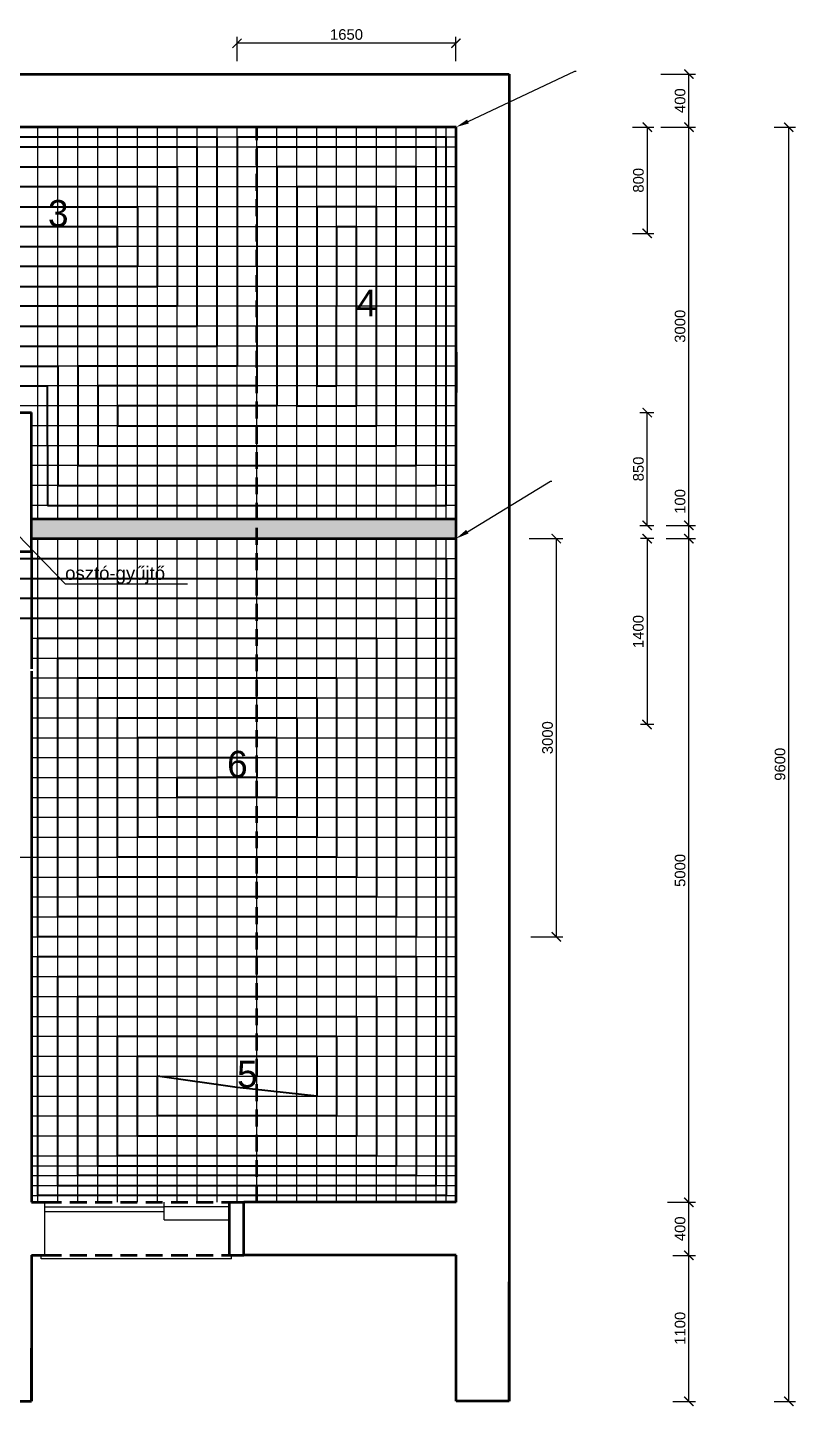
# Model space of a CAD drawing. Header units: metres. Extents: x -98677 to 89321, y -16450 to 242692.
# Drawn here: x -39418 to -33632, y 112911 to 123300 of the extents above; entities that cross this region are included whole.
import ezdxf
from ezdxf import colors
from ezdxf.entities.mleader import LeaderData, LeaderLine
from ezdxf.math import Vec2, Vec3

# ---------------------------------------------------------------- set-up
doc = ezdxf.new("R2010")
doc.units = ezdxf.units.M
doc.header["$LTSCALE"] = 0.001
doc.linetypes.add('DASHED', pattern=[19.05, 12.7, -6.35])
for name, color, linetype, lineweight in [('ajtók', 7, 'Continuous', 25), ('fűtés - előre', 1, 'Continuous', 40), ('fűtés - vissza', 5, 'Continuous', 40), ('külső fal', 7, 'Continuous', 50), ('külső fal - sz', 7, 'DASHED', 50)]:
    doc.layers.add(name, color=color, linetype=linetype, lineweight=lineweight)
for name, color, linetype in [('fűtés', 8, 'Continuous'), ('Méret', 7, 'Continuous'), ('újfal - gipszkarton - sraff', 9, 'Continuous')]:
    doc.layers.add(name, color=color, linetype=linetype)
doc.styles.add('dada', font='arial.ttf', dxfattribs={"height": 80})
doc.dimstyles.new('kicsi folyamatos', dxfattribs={"dimscale": 100, "dimtxt": 1, "dimasz": 0.7, "dimexe": 0.5, "dimexo": 0, "dimgap": 0.25, "dimtad": 1, "dimtxsty": 'dada', "dimblk1": 'ARCHTICK', "dimblk2": 'ARCHTICK', "dimsah": 1, "dimcen": 2.5, "dimadec": 0, "dimazin": 0, "dimtfac": 1, "dimtmove": 0, "dimatfit": 3, "dimldrblk": 'ARCHTICK', "dimfxl": 1, "dimarcsym": 0})

# ---------------------------------------------------------------- blocks, each defined once
blk = doc.blocks.new('_ArchTick')
at = {"color": 0, "linetype": 'ByBlock', "const_width": 0.15}
blk.add_lwpolyline([(-0.5, -0.5), (0.5, 0.5)], dxfattribs=at)
blk = doc.blocks.new('*D206')
at = {"layer": 'Defpoints', "color": 0, "ltscale": 10000}
for p in [(-33793, 122549), (-33682, 122549), (-33793, 112949)]:
    blk.add_point(p, dxfattribs=at)
at = {"layer": 'Méret', "color": 0, "lineweight": -2, "ltscale": 10000}
for p, q in [((-33793, 122549), (-33632, 122549)), ((-33682, 112949), (-33682, 122549)), ((-33793, 112949), (-33632, 112949))]:
    blk.add_line(p, q, dxfattribs=at)
at = {"layer": 'Méret', "color": 0, "lineweight": -2, "ltscale": 10000, "xscale": 70, "yscale": 70, "zscale": 70}
for p, rotation in [((-33682, 122549), 90), ((-33682, 112949), 270)]:
    blk.add_blockref('_ArchTick', p, dxfattribs=dict(at, rotation=rotation))
at = {"layer": 'Méret', "color": 0, "ltscale": 10000, "insert": (-33748, 117749), "char_height": 80, "attachment_point": 5, "rotation": 90, "style": 'dada'}
blk.add_mtext('9600', dxfattribs=at)
blk = doc.blocks.new('*D207')
at = {"layer": 'Defpoints', "color": 0, "ltscale": 10000}
for p in [(-34557, 114049), (-34435, 114049), (-34557, 112949)]:
    blk.add_point(p, dxfattribs=at)
at = {"layer": 'Méret', "color": 0, "lineweight": -2, "ltscale": 10000}
for p, q in [((-34557, 114049), (-34385, 114049)), ((-34435, 112949), (-34435, 114049)), ((-34557, 112949), (-34385, 112949))]:
    blk.add_line(p, q, dxfattribs=at)
at = {"layer": 'Méret', "color": 0, "lineweight": -2, "ltscale": 10000, "xscale": 70, "yscale": 70, "zscale": 70}
for p, rotation in [((-34435, 114049), 90), ((-34435, 112949), 270)]:
    blk.add_blockref('_ArchTick', p, dxfattribs=dict(at, rotation=rotation))
at = {"layer": 'Méret', "color": 0, "ltscale": 10000, "insert": (-34501, 113499), "char_height": 80, "attachment_point": 5, "rotation": 90, "style": 'dada'}
blk.add_mtext('1100', dxfattribs=at)
blk = doc.blocks.new('*D208')
at = {"layer": 'Defpoints', "color": 0, "ltscale": 10000}
for p in [(-34597, 114449), (-34435, 114449), (-34557, 114049)]:
    blk.add_point(p, dxfattribs=at)
at = {"layer": 'Méret', "color": 0, "lineweight": -2, "ltscale": 10000}
for p, q in [((-34597, 114449), (-34385, 114449)), ((-34435, 114049), (-34435, 114449)), ((-34557, 114049), (-34385, 114049))]:
    blk.add_line(p, q, dxfattribs=at)
at = {"layer": 'Méret', "color": 0, "lineweight": -2, "ltscale": 10000, "xscale": 70, "yscale": 70, "zscale": 70}
for p, rotation in [((-34435, 114449), 90), ((-34435, 114049), 270)]:
    blk.add_blockref('_ArchTick', p, dxfattribs=dict(at, rotation=rotation))
at = {"layer": 'Méret', "color": 0, "ltscale": 10000, "insert": (-34501, 114249), "char_height": 80, "attachment_point": 5, "rotation": 90, "style": 'dada'}
blk.add_mtext('400', dxfattribs=at)
blk = doc.blocks.new('*D209')
at = {"layer": 'Defpoints', "color": 0, "ltscale": 10000}
for p in [(-34607, 119449), (-34435, 119449), (-34597, 114449)]:
    blk.add_point(p, dxfattribs=at)
at = {"layer": 'Méret', "color": 0, "lineweight": -2, "ltscale": 10000}
for p, q in [((-34607, 119449), (-34385, 119449)), ((-34435, 114449), (-34435, 119449)), ((-34597, 114449), (-34385, 114449))]:
    blk.add_line(p, q, dxfattribs=at)
at = {"layer": 'Méret', "color": 0, "lineweight": -2, "ltscale": 10000, "xscale": 70, "yscale": 70, "zscale": 70}
for p, rotation in [((-34435, 119449), 90), ((-34435, 114449), 270)]:
    blk.add_blockref('_ArchTick', p, dxfattribs=dict(at, rotation=rotation))
at = {"layer": 'Méret', "color": 0, "ltscale": 10000, "insert": (-34501, 116949), "char_height": 80, "attachment_point": 5, "rotation": 90, "style": 'dada'}
blk.add_mtext('5000', dxfattribs=at)
blk = doc.blocks.new('*D210')
at = {"layer": 'Defpoints', "color": 0, "ltscale": 10000}
for p in [(-34607, 119549), (-34435, 119549), (-34607, 119449)]:
    blk.add_point(p, dxfattribs=at)
at = {"layer": 'Méret', "color": 0, "lineweight": -2, "ltscale": 10000}
for p, q in [((-34435, 119549), (-34435, 119838)), ((-34607, 119549), (-34385, 119549)), ((-34435, 119449), (-34435, 119549)), ((-34607, 119449), (-34385, 119449))]:
    blk.add_line(p, q, dxfattribs=at)
at = {"layer": 'Méret', "color": 0, "lineweight": -2, "ltscale": 10000, "xscale": 70, "yscale": 70, "zscale": 70}
for p, rotation in [((-34435, 119549), 90), ((-34435, 119449), 270)]:
    blk.add_blockref('_ArchTick', p, dxfattribs=dict(at, rotation=rotation))
at = {"layer": 'Méret', "color": 0, "ltscale": 10000, "insert": (-34501, 119729), "char_height": 80, "attachment_point": 5, "rotation": 90, "style": 'dada'}
blk.add_mtext('100', dxfattribs=at)
blk = doc.blocks.new('*D211')
at = {"layer": 'Defpoints', "color": 0, "ltscale": 10000}
for p in [(-34647, 122549), (-34435, 122549), (-34607, 119549)]:
    blk.add_point(p, dxfattribs=at)
at = {"layer": 'Méret', "color": 0, "lineweight": -2, "ltscale": 10000}
for p, q in [((-34647, 122549), (-34385, 122549)), ((-34435, 119549), (-34435, 122549)), ((-34607, 119549), (-34385, 119549))]:
    blk.add_line(p, q, dxfattribs=at)
at = {"layer": 'Méret', "color": 0, "lineweight": -2, "ltscale": 10000, "xscale": 70, "yscale": 70, "zscale": 70}
for p, rotation in [((-34435, 122549), 90), ((-34435, 119549), 270)]:
    blk.add_blockref('_ArchTick', p, dxfattribs=dict(at, rotation=rotation))
at = {"layer": 'Méret', "color": 0, "ltscale": 10000, "insert": (-34501, 121049), "char_height": 80, "attachment_point": 5, "rotation": 90, "style": 'dada'}
blk.add_mtext('3000', dxfattribs=at)
blk = doc.blocks.new('*D212')
at = {"layer": 'Defpoints', "color": 0, "ltscale": 10000}
for p in [(-34647, 122949), (-34435, 122949), (-34647, 122549)]:
    blk.add_point(p, dxfattribs=at)
at = {"layer": 'Méret', "color": 0, "lineweight": -2, "ltscale": 10000}
for p, q in [((-34647, 122949), (-34385, 122949)), ((-34435, 122549), (-34435, 122949)), ((-34647, 122549), (-34385, 122549))]:
    blk.add_line(p, q, dxfattribs=at)
at = {"layer": 'Méret', "color": 0, "lineweight": -2, "ltscale": 10000, "xscale": 70, "yscale": 70, "zscale": 70}
for p, rotation in [((-34435, 122949), 90), ((-34435, 122549), 270)]:
    blk.add_blockref('_ArchTick', p, dxfattribs=dict(at, rotation=rotation))
at = {"layer": 'Méret', "color": 0, "ltscale": 10000, "insert": (-34501, 122749), "char_height": 80, "attachment_point": 5, "rotation": 90, "style": 'dada'}
blk.add_mtext('400', dxfattribs=at)
blk = doc.blocks.new('*D213')
at = {"layer": 'Defpoints', "color": 0, "ltscale": 10000}
for p in [(-34805, 120399), (-34749, 120399), (-34805, 119549)]:
    blk.add_point(p, dxfattribs=at)
at = {"layer": 'Méret', "color": 0, "lineweight": -2, "ltscale": 10000}
for p, q in [((-34805, 120399), (-34699, 120399)), ((-34749, 119549), (-34749, 120399)), ((-34805, 119549), (-34699, 119549))]:
    blk.add_line(p, q, dxfattribs=at)
at = {"layer": 'Méret', "color": 0, "lineweight": -2, "ltscale": 10000, "xscale": 70, "yscale": 70, "zscale": 70}
for p, rotation in [((-34749, 120399), 90), ((-34749, 119549), 270)]:
    blk.add_blockref('_ArchTick', p, dxfattribs=dict(at, rotation=rotation))
at = {"layer": 'Méret', "color": 0, "ltscale": 10000, "insert": (-34815, 119974), "char_height": 80, "attachment_point": 5, "rotation": 90, "style": 'dada'}
blk.add_mtext('850', dxfattribs=at)
blk = doc.blocks.new('*D214')
at = {"layer": 'Defpoints', "color": 0, "ltscale": 10000}
for p in [(-34859, 122549), (-34859, 121749), (-34749, 121749)]:
    blk.add_point(p, dxfattribs=at)
at = {"layer": 'Méret', "color": 0, "lineweight": -2, "ltscale": 10000}
for p, q in [((-34859, 122549), (-34699, 122549)), ((-34749, 122549), (-34749, 121749)), ((-34859, 121749), (-34699, 121749))]:
    blk.add_line(p, q, dxfattribs=at)
at = {"layer": 'Méret', "color": 0, "lineweight": -2, "ltscale": 10000, "xscale": 70, "yscale": 70, "zscale": 70}
for p, rotation in [((-34749, 122549), 90), ((-34749, 121749), 270)]:
    blk.add_blockref('_ArchTick', p, dxfattribs=dict(at, rotation=rotation))
at = {"layer": 'Méret', "color": 0, "ltscale": 10000, "insert": (-34815, 122149), "char_height": 80, "attachment_point": 5, "rotation": 90, "style": 'dada'}
blk.add_mtext('800', dxfattribs=at)
blk = doc.blocks.new('*D234')
at = {"layer": 'Defpoints', "color": 0, "ltscale": 10000}
for p in [(-34700, 119449), (-34750, 118049), (-34700, 118049)]:
    blk.add_point(p, dxfattribs=at)
at = {"layer": 'Méret', "color": 0, "lineweight": -2, "ltscale": 10000}
for p, q in [((-34700, 119449), (-34800, 119449)), ((-34750, 119449), (-34750, 118049)), ((-34700, 118049), (-34800, 118049))]:
    blk.add_line(p, q, dxfattribs=at)
at = {"layer": 'Méret', "color": 0, "lineweight": -2, "ltscale": 10000, "xscale": 70, "yscale": 70, "zscale": 70}
for p, rotation in [((-34750, 119449), 90), ((-34750, 118049), 270)]:
    blk.add_blockref('_ArchTick', p, dxfattribs=dict(at, rotation=rotation))
at = {"layer": 'Méret', "color": 0, "ltscale": 10000, "insert": (-34816, 118749), "char_height": 80, "attachment_point": 5, "rotation": 90, "style": 'dada'}
blk.add_mtext('1400', dxfattribs=at)
blk = doc.blocks.new('*D239')
at = {"layer": 'Defpoints', "color": 0, "ltscale": 10000}
for p in [(-35638, 119449), (-35627, 116449), (-35434, 116449)]:
    blk.add_point(p, dxfattribs=at)
at = {"layer": 'Méret', "color": 0, "lineweight": -2, "ltscale": 10000}
for p, q in [((-35638, 119449), (-35384, 119449)), ((-35434, 119449), (-35434, 116449)), ((-35627, 116449), (-35384, 116449))]:
    blk.add_line(p, q, dxfattribs=at)
at = {"layer": 'Méret', "color": 0, "lineweight": -2, "ltscale": 10000, "xscale": 70, "yscale": 70, "zscale": 70}
for p, rotation in [((-35434, 119449), 90), ((-35434, 116449), 270)]:
    blk.add_blockref('_ArchTick', p, dxfattribs=dict(at, rotation=rotation))
at = {"layer": 'Méret', "color": 0, "ltscale": 10000, "insert": (-35500, 117949), "char_height": 80, "attachment_point": 5, "rotation": 90, "style": 'dada'}
blk.add_mtext('3000', dxfattribs=at)
blk = doc.blocks.new('*D240')
at = {"layer": 'Defpoints', "color": 0, "ltscale": 10000}
for p in [(-37840, 123181), (-37840, 123047), (-36190, 123047)]:
    blk.add_point(p, dxfattribs=at)
at = {"layer": 'Méret', "color": 0, "lineweight": -2, "ltscale": 10000}
for p, q in [((-37840, 123047), (-37840, 123231)), ((-36190, 123047), (-36190, 123231)), ((-36190, 123181), (-37840, 123181))]:
    blk.add_line(p, q, dxfattribs=at)
at = {"layer": 'Méret', "color": 0, "lineweight": -2, "ltscale": 10000, "xscale": 70, "yscale": 70, "zscale": 70, "rotation": 180}
blk.add_blockref('_ArchTick', (-37840, 123181), dxfattribs=at)
at = {"layer": 'Méret', "color": 0, "lineweight": -2, "ltscale": 10000, "xscale": 70, "yscale": 70, "zscale": 70}
blk.add_blockref('_ArchTick', (-36190, 123181), dxfattribs=at)
at = {"layer": 'Méret', "color": 0, "ltscale": 10000, "insert": (-37015, 123247), "char_height": 80, "attachment_point": 5, "style": 'dada'}
blk.add_mtext('1650', dxfattribs=at)

msp = doc.modelspace()

# ---------------------------------------------------------------- hatches: boundary and pattern name
at = {"layer": 'újfal - gipszkarton - sraff', "ltscale": 10000}
h = msp.add_hatch(color=256, dxfattribs=at)
h.paths.add_polyline_path([(-37689.787, 119449.393), (-37689.787, 119599.393), (-39389.787, 119599.393), (-39389.787, 119449.393)])
h.paths.add_polyline_path([(-37689.787, 119449.393), (-36189.787, 119449.393), (-36189.787, 119599.393), (-37689.787, 119599.393)])

# ---------------------------------------------------------------- linework, layer by layer
at = {"layer": 'ajtók'}
for p, q in [((-39289.787, 114449.393), (-39289.787, 114049.393)), ((-38389.787, 114412.231), (-39289.787, 114412.231)), ((-38389.787, 114317.696), (-38389.787, 114449.393)), ((-38389.787, 114379.728), (-38389.787, 114449.393)), ((-37899.787, 114413.942), (-38389.787, 114413.942)), ((-37899.787, 114348.829), (-37899.787, 114413.942)), ((-39289.787, 114379.728), (-38389.787, 114379.728)), ((-38389.787, 114317.696), (-37899.787, 114317.696)), ((-39316.83, 114023.9), (-39316.83, 114049.393)), ((-37882.54, 114023.9), (-39316.83, 114023.9)), ((-37882.54, 114023.9), (-37882.54, 114049.393))]:
    msp.add_line(p, q, dxfattribs=at)
at = {"layer": 'fűtés'}
for p, q in [((-39339.787, 119599.393), (-39339.787, 122549.393)), ((-39189.787, 119599.393), (-39189.787, 122549.393)), ((-39039.787, 119599.393), (-39039.787, 122549.393)), ((-38889.787, 119599.393), (-38889.787, 122549.393)), ((-38739.787, 119599.393), (-38739.787, 122549.393)), ((-38589.787, 119599.393), (-38589.787, 122549.393)), ((-38439.787, 119599.393), (-38439.787, 122549.393)), ((-38289.787, 119599.393), (-38289.787, 122549.393)), ((-38139.787, 119599.393), (-38139.787, 122549.393)), ((-37989.787, 119599.393), (-37989.787, 122549.393)), ((-37839.787, 119599.393), (-37839.787, 122549.393)), ((-37689.787, 119599.393), (-37689.787, 122549.393)), ((-37539.787, 119599.393), (-37539.787, 122549.393)), ((-37389.787, 119599.393), (-37389.787, 122549.393)), ((-37239.787, 119599.393), (-37239.787, 122549.393)), ((-37089.787, 119599.393), (-37089.787, 122549.393)), ((-36939.787, 119599.393), (-36939.787, 122549.393)), ((-36789.787, 119599.393), (-36789.787, 122549.393)), ((-36639.787, 119599.393), (-36639.787, 122549.393)), ((-36489.787, 119599.393), (-36489.787, 122549.393)), ((-36339.787, 119599.393), (-36339.787, 122549.393)), ((-36264.787, 119599.393), (-36264.787, 122549.393)), ((-36189.787, 122474.393), (-41567.279, 122474.393)), ((-36189.787, 122399.393), (-41567.279, 122399.393)), ((-36189.787, 122249.393), (-41567.279, 122249.393)), ((-36189.787, 122099.393), (-41567.279, 122099.393)), ((-36189.787, 121949.393), (-41567.279, 121949.393)), ((-36189.787, 121799.393), (-41567.279, 121799.393)), ((-36189.787, 121649.393), (-41351.775, 121649.393)), ((-36189.787, 121499.393), (-41351.775, 121499.393)), ((-36189.787, 121349.393), (-41351.775, 121349.393)), ((-36189.787, 121199.393), (-41351.775, 121199.393)), ((-36189.787, 121049.393), (-41351.775, 121049.393)), ((-36189.787, 120899.393), (-41351.775, 120899.393)), ((-36189.787, 120749.393), (-41351.775, 120749.393)), ((-36189.787, 120599.393), (-41351.775, 120599.393)), ((-36189.787, 120449.393), (-41351.775, 120449.393)), ((-36189.787, 120299.393), (-39389.787, 120299.393)), ((-36189.787, 120149.393), (-39389.787, 120149.393)), ((-36189.787, 119999.393), (-39389.787, 119999.393)), ((-36189.787, 119849.393), (-39389.787, 119849.393)), ((-36189.787, 119699.393), (-39389.787, 119699.393)), ((-39339.787, 114449.393), (-39339.787, 119449.393)), ((-39189.787, 114449.393), (-39189.787, 119449.393)), ((-39039.787, 114449.393), (-39039.787, 119449.393)), ((-38889.787, 114449.393), (-38889.787, 119449.393)), ((-38739.787, 114449.393), (-38739.787, 119449.393)), ((-38589.787, 114449.393), (-38589.787, 119449.393)), ((-38439.787, 114449.393), (-38439.787, 119449.393)), ((-38289.787, 114449.393), (-38289.787, 119449.393)), ((-38139.787, 114449.393), (-38139.787, 119449.393)), ((-37989.787, 114449.393), (-37989.787, 119449.393)), ((-37989.787, 114449.393), (-37989.787, 119449.393)), ((-37839.787, 114449.393), (-37839.787, 119449.393)), ((-37689.787, 114449.393), (-37689.787, 119449.393)), ((-37539.787, 114449.393), (-37539.787, 119449.393)), ((-37389.787, 114449.393), (-37389.787, 119449.393)), ((-37239.787, 114449.393), (-37239.787, 119449.393)), ((-37089.787, 114449.393), (-37089.787, 119449.393)), ((-36939.787, 114449.393), (-36939.787, 119449.393)), ((-36789.787, 114449.393), (-36789.787, 119449.393)), ((-36639.787, 114449.393), (-36639.787, 119449.393)), ((-36489.787, 114449.393), (-36489.787, 119449.393)), ((-36339.787, 114449.393), (-36339.787, 119449.393)), ((-36264.787, 114449.393), (-36264.787, 119449.393))]:
    msp.add_line(p, q, dxfattribs=at)
at = {"layer": 'fűtés', "ltscale": 10000}
for p, q in [((-39389.787, 119299.393), (-36189.787, 119299.393)), ((-39389.787, 119149.393), (-36189.787, 119149.393)), ((-39389.787, 118999.393), (-36189.787, 118999.393)), ((-39389.787, 118849.393), (-36189.787, 118849.393)), ((-39389.787, 118699.393), (-36189.787, 118699.393)), ((-39389.787, 118549.393), (-36189.787, 118549.393)), ((-39389.787, 118399.393), (-36189.787, 118399.393)), ((-39389.787, 118249.393), (-36189.787, 118249.393)), ((-39389.787, 118099.393), (-36189.787, 118099.393)), ((-39389.787, 117949.393), (-36189.787, 117949.393)), ((-39389.787, 117799.393), (-36189.787, 117799.393)), ((-39389.787, 117649.393), (-36189.787, 117649.393)), ((-39389.787, 117499.393), (-36189.787, 117499.393)), ((-39389.787, 117349.393), (-36189.787, 117349.393)), ((-39389.787, 117199.393), (-36189.787, 117199.393)), ((-39639.787, 117049.393), (-36189.787, 117049.393)), ((-39389.787, 116899.393), (-36189.787, 116899.393)), ((-39389.787, 116749.393), (-36189.787, 116749.393)), ((-39389.787, 116599.393), (-36189.787, 116599.393)), ((-39389.787, 116299.393), (-36189.787, 116299.393)), ((-39389.787, 116149.393), (-36189.787, 116149.393)), ((-39389.787, 115999.393), (-36189.787, 115999.393)), ((-39389.787, 115849.393), (-36189.787, 115849.393)), ((-39389.787, 115699.393), (-36189.787, 115699.393)), ((-39389.787, 115549.393), (-36189.787, 115549.393)), ((-39389.787, 115399.393), (-36189.787, 115399.393)), ((-39389.787, 115249.393), (-36189.787, 115249.393)), ((-39389.787, 115099.393), (-36189.787, 115099.393)), ((-39389.787, 114949.393), (-36189.787, 114949.393)), ((-39389.787, 114799.393), (-36189.787, 114799.393)), ((-39389.787, 114799.393), (-36189.787, 114799.393)), ((-39389.787, 114724.393), (-36189.787, 114724.393)), ((-39389.787, 114649.393), (-36189.787, 114649.393)), ((-39389.787, 114574.393), (-36189.787, 114574.393)), ((-39389.787, 114499.393), (-36189.787, 114499.393))]:
    msp.add_line(p, q, dxfattribs=at)
at = {"layer": 'fűtés', "color": 2, "ltscale": 10000}
msp.add_line((-39389.787, 116449.393), (-36189.787, 116449.393), dxfattribs=at)
at = {"layer": 'fűtés - előre', "ltscale": 10000}
for p, q in [((-37989.787, 122474.393), (-41289.787, 122474.393)), ((-37989.787, 120899.393), (-37989.787, 122474.393)), ((-36264.787, 122474.393), (-37839.787, 122474.393)), ((-37839.787, 122474.393), (-37839.787, 120749.393)), ((-36264.787, 119699.393), (-36264.787, 122474.393)), ((-40989.787, 122249.393), (-38289.787, 122249.393)), ((-38289.787, 122249.393), (-38289.787, 121199.393)), ((-36489.787, 122249.393), (-37539.787, 122249.393)), ((-37539.787, 122249.393), (-37539.787, 120449.393)), ((-36489.787, 119999.393), (-36489.787, 122249.393)), ((-40689.787, 121949.393), (-38589.787, 121949.393)), ((-38589.787, 121949.393), (-38589.787, 121499.393)), ((-36789.787, 121949.393), (-37239.787, 121949.393)), ((-37239.787, 121949.393), (-37239.787, 120599.393)), ((-36789.787, 120299.393), (-36789.787, 121949.393)), ((-38589.787, 121499.393), (-40989.787, 121499.393)), ((-38289.787, 121199.393), (-40914.578, 121199.393)), ((-37089.787, 120599.393), (-37089.787, 121199.393)), ((-40689.787, 120899.393), (-37989.787, 120899.393)), ((-37839.787, 120749.393), (-39039.787, 120749.393)), ((-39039.787, 120749.393), (-39039.787, 119999.393)), ((-40389.787, 120599.393), (-39271.662, 120599.393)), ((-39271.662, 120599.393), (-39269.139, 119699.393)), ((-37239.787, 120599.393), (-37089.787, 120599.393)), ((-37539.787, 120449.393), (-38739.787, 120449.393)), ((-38739.787, 120449.393), (-38739.787, 120299.393)), ((-38739.787, 120299.393), (-36789.787, 120299.393)), ((-39039.787, 119999.393), (-36489.787, 119999.393)), ((-39269.139, 119699.393), (-36264.787, 119699.393)), ((-39676.617, 119299.393), (-36264.787, 119299.393)), ((-36264.787, 119299.393), (-36264.787, 114499.393)), ((-39571.084, 118999.393), (-36489.787, 118999.393)), ((-36489.787, 118999.393), (-36489.787, 116449.393)), ((-39339.787, 118699.393), (-36789.787, 118699.393)), ((-39339.787, 116449.393), (-39339.787, 118699.393)), ((-36789.787, 118699.393), (-36789.787, 116749.393)), ((-39039.787, 118399.393), (-37089.787, 118399.393)), ((-39039.787, 116749.393), (-39039.787, 118399.393)), ((-37089.787, 118399.393), (-37089.787, 117049.393)), ((-38739.787, 117049.393), (-38739.787, 118099.393)), ((-38739.787, 118099.393), (-37389.787, 118099.393)), ((-37389.787, 118099.393), (-37389.787, 117349.393)), ((-38439.787, 117349.393), (-38439.787, 117799.393)), ((-38439.787, 117799.393), (-37689.787, 117799.393)), ((-37689.787, 117799.393), (-37689.787, 117649.393)), ((-37689.787, 117649.393), (-37989.787, 117649.393)), ((-37389.787, 117349.393), (-38439.787, 117349.393)), ((-37089.787, 117049.393), (-38739.787, 117049.393)), ((-36789.787, 116749.393), (-39039.787, 116749.393)), ((-36489.787, 116449.393), (-39339.787, 116449.393)), ((-39339.787, 114499.393), (-39339.787, 116299.393)), ((-39339.787, 116299.393), (-36489.787, 116299.393)), ((-36489.787, 116299.393), (-36489.787, 114649.393)), ((-39039.787, 114649.393), (-39039.787, 115999.393)), ((-39039.787, 115999.393), (-36789.787, 115999.393)), ((-36789.787, 115999.393), (-36789.787, 114799.393)), ((-38739.787, 114799.393), (-38739.787, 115699.393)), ((-38739.787, 115699.393), (-37089.787, 115699.393)), ((-37089.787, 115699.393), (-37089.787, 115099.393)), ((-38439.787, 115099.393), (-38439.787, 115399.393)), ((-37839.787, 115313.881), (-38439.787, 115399.393)), ((-37089.787, 115099.393), (-38439.787, 115099.393)), ((-36789.787, 114799.393), (-38739.787, 114799.393)), ((-36489.787, 114649.393), (-39039.787, 114649.393)), ((-36264.787, 114499.393), (-39339.787, 114499.393))]:
    msp.add_line(p, q, dxfattribs=at)
at = {"layer": 'fűtés - vissza', "ltscale": 10000}
for p, q in [((-38139.787, 122399.393), (-41139.787, 122399.393)), ((-38139.787, 121049.393), (-38139.787, 122399.393)), ((-36339.787, 122399.393), (-37689.787, 122399.393)), ((-37689.787, 122399.393), (-37689.787, 120599.393)), ((-36339.787, 119849.393), (-36339.787, 122399.393)), ((-38439.787, 122099.393), (-40839.787, 122099.393)), ((-38439.787, 121349.393), (-38439.787, 122099.393)), ((-36639.787, 122099.393), (-37389.787, 122099.393)), ((-37389.787, 122099.393), (-37389.787, 120449.393)), ((-36639.787, 120149.393), (-36639.787, 122099.393)), ((-38739.787, 121799.393), (-39789.787, 121799.393)), ((-38739.787, 121649.393), (-38739.787, 121799.393)), ((-36939.787, 121799.393), (-37089.787, 121799.393)), ((-37089.787, 121799.393), (-37089.787, 121199.393)), ((-36939.787, 120449.393), (-36939.787, 121799.393)), ((-40839.787, 121649.393), (-38739.787, 121649.393)), ((-40989.787, 121349.393), (-38439.787, 121349.393)), ((-40839.787, 121049.393), (-38139.787, 121049.393)), ((-40539.787, 120749.393), (-39189.787, 120749.393)), ((-39189.787, 120749.393), (-39189.787, 119849.393)), ((-37689.787, 120599.393), (-38889.787, 120599.393)), ((-38889.787, 120599.393), (-38889.787, 120149.393)), ((-37389.787, 120449.393), (-36939.787, 120449.393)), ((-38889.787, 120149.393), (-36639.787, 120149.393)), ((-39189.787, 119849.393), (-36339.787, 119849.393)), ((-39676.617, 119149.393), (-36339.787, 119149.393)), ((-36339.787, 114574.393), (-36339.787, 119149.393)), ((-39571.084, 118849.393), (-36639.787, 118849.393)), ((-36639.787, 118849.393), (-36639.787, 116599.393)), ((-39189.787, 118549.393), (-36939.787, 118549.393)), ((-39189.787, 116599.393), (-39189.787, 118549.393)), ((-36939.787, 118549.393), (-36939.787, 116899.393)), ((-38889.787, 116899.393), (-38889.787, 118249.393)), ((-38889.787, 118249.393), (-37239.787, 118249.393)), ((-37239.787, 118249.393), (-37239.787, 117199.393)), ((-38589.787, 117949.393), (-38589.787, 117199.393)), ((-37539.787, 117949.393), (-38589.787, 117949.393)), ((-37539.787, 117499.393), (-37539.787, 117949.393)), ((-38289.787, 117499.393), (-38289.787, 117649.393)), ((-38289.787, 117649.393), (-37989.787, 117649.393)), ((-37539.787, 117499.393), (-38289.787, 117499.393)), ((-37239.787, 117199.393), (-38589.787, 117199.393)), ((-36939.787, 116899.393), (-38889.787, 116899.393)), ((-36639.787, 116599.393), (-39189.787, 116599.393)), ((-39189.787, 114574.393), (-39189.787, 116149.393)), ((-39189.787, 116149.393), (-36639.787, 116149.393)), ((-36639.787, 116149.393), (-36639.787, 114724.393)), ((-38889.787, 114724.393), (-38889.787, 115849.393)), ((-38889.787, 115849.393), (-36939.787, 115849.393)), ((-36939.787, 115849.393), (-36939.787, 114949.393)), ((-38589.787, 114949.393), (-38589.787, 115549.393)), ((-38589.787, 115549.393), (-37239.787, 115549.393)), ((-37239.787, 115549.393), (-37239.787, 115249.393)), ((-37239.787, 115249.393), (-37839.787, 115313.881)), ((-38589.787, 114949.393), (-36939.787, 114949.393)), ((-38889.787, 114724.393), (-36639.787, 114724.393)), ((-39189.787, 114574.393), (-36339.787, 114574.393))]:
    msp.add_line(p, q, dxfattribs=at)
at = {"layer": 'külső fal'}
for p, q in [((-39656.646, 122949.393), (-35789.787, 122949.393)), ((-36189.787, 122949.393), (-35789.787, 122949.393)), ((-35789.787, 122949.393), (-35789.787, 114249.393)), ((-36189.787, 122549.393), (-39656.646, 122549.393)), ((-36189.787, 114449.393), (-36189.787, 122549.393)), ((-36189.787, 120854.393), (-36189.787, 120549.393)), ((-39389.787, 114449.393), (-39289.787, 114449.393)), ((-37899.787, 114449.393), (-37899.787, 114049.393)), ((-37899.787, 114449.393), (-37789.787, 114449.393)), ((-37789.787, 114049.393), (-37789.787, 114449.393)), ((-35789.787, 114249.393), (-35789.787, 114249.393)), ((-35789.787, 114249.393), (-35789.787, 114249.393)), ((-35789.787, 114249.393), (-35789.787, 113849.393)), ((-35789.787, 114249.393), (-35789.787, 113849.393)), ((-39389.787, 114049.393), (-39389.787, 113349.393)), ((-39389.787, 114049.393), (-39289.787, 114049.393)), ((-37899.787, 114049.393), (-37789.787, 114049.393)), ((-36189.787, 112949.393), (-36189.787, 114049.393)), ((-39389.787, 113849.393), (-39389.787, 113349.393)), ((-36189.787, 112949.393), (-36189.787, 113849.393)), ((-35789.787, 112949.393), (-35789.787, 113849.393)), ((-35789.787, 113849.393), (-35789.787, 112949.393)), ((-39389.787, 112949.393), (-39389.787, 113349.393)), ((-39389.787, 113349.393), (-39389.787, 112949.393)), ((-40739.787, 112949.393), (-39389.787, 112949.393)), ((-35789.787, 112949.393), (-36189.787, 112949.393)), ((-35789.787, 112949.393), (-36189.787, 112949.393))]:
    msp.add_line(p, q, dxfattribs=at)
at = {"layer": 'külső fal', "ltscale": 10000}
for p, q in [((-40239.787, 120399.393), (-39389.787, 120399.393)), ((-39389.787, 119349.393), (-39389.787, 120399.393)), ((-39389.787, 119599.393), (-36189.787, 119599.393)), ((-39389.787, 119449.393), (-36189.787, 119449.393)), ((-39389.787, 119349.393), (-39639.787, 119349.393)), ((-39389.787, 119349.393), (-39389.787, 118467.759)), ((-39389.787, 118449.393), (-39389.787, 114449.393)), ((-36189.787, 114449.393), (-37789.787, 114449.393)), ((-36189.787, 114049.393), (-37789.787, 114049.393))]:
    msp.add_line(p, q, dxfattribs=at)
at = {"layer": 'külső fal', "linetype": 'DASHED', "ltscale": 10000}
for p, q in [((-39289.787, 114449.393), (-37899.787, 114449.393)), ((-39289.787, 114049.393), (-37899.787, 114049.393))]:
    msp.add_line(p, q, dxfattribs=at)
at = {"layer": 'külső fal - sz', "ltscale": 10000}
msp.add_line((-37689.787, 114449.393), (-37689.787, 122549.393), dxfattribs=at)

# ---------------------------------------------------------------- texts
at = {"layer": 'Méret', "ltscale": 10000, "char_height": 200, "width": 450, "attachment_point": 1, "style": 'dada'}
for s, insert in [('3', (-39264.787, 122000.211)), ('4', (-36939.787, 121325.211)), ('6', (-37914.787, 117850.211)), ('5', (-37839.787, 115514.7))]:
    msp.add_mtext(s, dxfattribs=dict(at, insert=insert))

# ---------------------------------------------------------------- dimensions: what is measured, and where the dimension line sits
at = {"layer": 'Méret', "ltscale": 10000}
dim = msp.add_linear_dim(base=(-37839.787, 123181.25), p1=(-36189.787, 123046.792), p2=(-37839.787, 123046.792), dimstyle='kicsi folyamatos', dxfattribs=at)
dim.commit()
dim.dimension.update_dxf_attribs({"geometry": '*D240', "text_midpoint": (-37014.787, 123247.096)})
for base, p1, p2, picture, middle in [((-34435.15, 122949.393), (-34646.986, 122549.393), (-34646.986, 122949.393), '*D212', (-34500.996, 122749.393)), ((-34749.123, 121749.393), (-34859.44, 122549.393), (-34859.44, 121749.393), '*D214', (-34814.968, 122149.393)), ((-34435.15, 122549.393), (-34607.019, 119549.393), (-34646.986, 122549.393), '*D211', (-34501.023, 121049.393)), ((-33682.196, 122549.393), (-33792.576, 112949.393), (-33792.576, 122549.393), '*D206', (-33748.042, 117749.393)), ((-34749.123, 120399.393), (-34805.248, 119549.393), (-34805.248, 120399.393), '*D213', (-34814.968, 119974.393)), ((-34435.15, 119549.393), (-34607.019, 119449.393), (-34607.019, 119549.393), '*D210', (-34500.996, 119728.868)), ((-35434.304, 116449.393), (-35637.702, 119449.393), (-35627.373, 116449.393), '*D239', (-35500.177, 117949.393)), ((-34750.088, 118049.393), (-34700.088, 119449.393), (-34700.088, 118049.393), '*D234', (-34815.934, 118749.393)), ((-34435.15, 119449.393), (-34597.29, 114449.393), (-34607.019, 119449.393), '*D209', (-34500.996, 116949.393)), ((-34435.15, 114449.393), (-34556.755, 114049.393), (-34597.29, 114449.393), '*D208', (-34500.996, 114249.393)), ((-34435.15, 114049.393), (-34556.755, 112949.393), (-34556.755, 114049.393), '*D207', (-34500.996, 113499.393))]:
    dim = msp.add_linear_dim(base=base, p1=p1, p2=p2, angle=90, dimstyle='kicsi folyamatos', dxfattribs=at)
    dim.commit()
    dim.dimension.update_dxf_attribs({"geometry": picture, "text_midpoint": middle})

# ---------------------------------------------------------------- leaders
ml = msp.add_multileader_mtext('Standard', dxfattribs=at)
ml.set_content('', color=256, style='dada')
ml.set_leader_properties()
ml.build(insert=Vec2(0, 0))
ml.multileader.update_dxf_attribs({"text_left_attachment_type": 6, "text_right_attachment_type": 6, "arrow_head_size": 100})
ctx = ml.context
ctx.base_point, ctx.char_height, ctx.arrow_head_size, ctx.plane_origin = Vec3(-35286.857, 122971.94), 100, 100, Vec3(-36189.787, 122549.393)
ctx.left_attachment, ctx.right_attachment, ctx.text_align_type = 6, 6, 2
notes = []
notes.append((ctx, [(0, (1, 1, 0), (-35294.857, 122971.94), (1, 0), 8, [(0, [(-36189.787, 122549.393)], 256, [])])]))
ctx.mtext.insert, ctx.mtext.alignment = Vec3(-35284.857, 123071.94), 3
ml = msp.add_multileader_mtext('Standard', dxfattribs=at)
ml.set_content('', color=256, style='dada')
ml.set_leader_properties()
ml.build(insert=Vec2(0, 0))
ml.multileader.update_dxf_attribs({"text_left_attachment_type": 6, "text_right_attachment_type": 6, "arrow_head_size": 100})
ctx = ml.context
ctx.base_point, ctx.char_height, ctx.arrow_head_size, ctx.plane_origin = Vec3(-35468.765, 119883.096), 100, 100, Vec3(-36189.787, 119449.393)
ctx.left_attachment, ctx.right_attachment, ctx.text_align_type = 6, 6, 2
notes.append((ctx, [(0, (1, 1, 0), (-35476.765, 119883.096), (1, 0), 8, [(0, [(-36189.787, 119449.393)], 256, [])])]))
ctx.mtext.insert, ctx.mtext.alignment = Vec3(-35466.765, 119983.096), 3
ml = msp.add_multileader_mtext('Standard', dxfattribs=at)
ml.set_content('osztó-gyűjtő', color=256, style='dada')
ml.set_leader_properties()
ml.build(insert=Vec2(0, 0))
ml.multileader.update_dxf_attribs({"text_left_attachment_type": 6, "text_right_attachment_type": 6, "arrow_head_size": 100})
ctx = ml.context
ctx.base_point, ctx.char_height, ctx.arrow_head_size, ctx.plane_origin = Vec3(-39127.349, 119109.52), 100, 100, Vec3(-39499.111, 118546.928)
ctx.left_attachment, ctx.right_attachment, ctx.text_align_type = 6, 6, 2
notes.append((ctx, [(0, (1, 1, 0), (-39135.349, 119109.52), (1, 0), 8, [(0, [(-39708.983, 119700.594)], 256, [])])]))
ctx.mtext.insert, ctx.mtext.alignment = Vec3(-38381.966, 119238.92), 3
for ctx, leaders in notes:
    for number, flags, end, landing, length, lines in leaders:
        leader = LeaderData()
        leader.index, (leader.has_last_leader_line, leader.has_dogleg_vector, leader.attachment_direction) = number, flags
        leader.last_leader_point, leader.dogleg_vector, leader.dogleg_length = Vec3(end), Vec3(landing), length
        for number, points, colour, breaks in lines:
            line = LeaderLine()
            line.index, line.vertices, line.color, line.breaks = number, Vec3.list(points), colors.encode_raw_color(colour), breaks
            leader.lines.append(line)
        ctx.leaders.append(leader)

doc.saveas('drawing.dxf')
